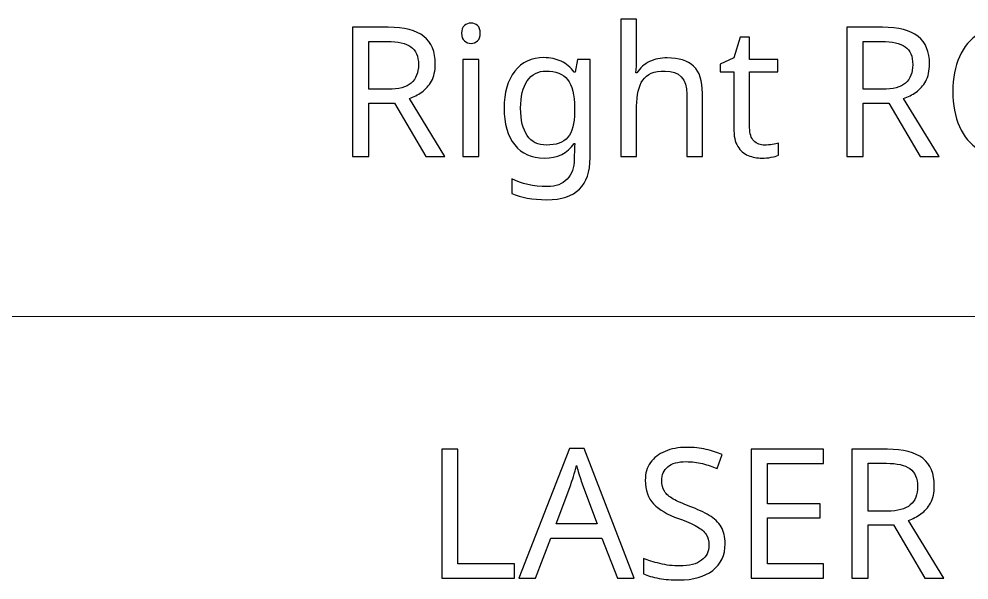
# Model space of a CAD drawing. Header units: inches. Extents: x -6.7 to 20.3, y -5.6 to 12.6.
# Drawn here: x -1.056 to 0.111, y -4.781 to -4.091 of the extents above; entities that cross this region are included whole.
import ezdxf

# ---------------------------------------------------------------- set-up
doc = ezdxf.new("R2010")
doc.units = ezdxf.units.IN
doc.header["$MEASUREMENT"] = 0
doc.layers.add('Layer 1', color=7, linetype='Continuous')

msp = doc.modelspace()

# ---------------------------------------------------------------- linework, layer by layer
at = {"layer": 'Layer 1', "color": 250}
for points, knots in [([(-0.5007, -4.0966), (-0.4978, -4.0966), (-0.4951, -4.0976), (-0.4928, -4.0996), (-0.4905, -4.1016), (-0.4894, -4.1047), (-0.4894, -4.109), (-0.4894, -4.1132), (-0.4905, -4.1163), (-0.4928, -4.1184), (-0.4951, -4.1204), (-0.4978, -4.1215), (-0.5007, -4.1215), (-0.504, -4.1215), (-0.5067, -4.1204), (-0.509, -4.1184), (-0.5112, -4.1163), (-0.5123, -4.1132), (-0.5123, -4.109), (-0.5123, -4.1047), (-0.5112, -4.1016), (-0.509, -4.0996), (-0.5067, -4.0976), (-0.504, -4.0966), (-0.5007, -4.0966)], [0, 0, 0, 0, 0.125, 0.125, 0.125, 0.25, 0.25, 0.25, 0.375, 0.375, 0.375, 0.5, 0.5, 0.5, 0.625, 0.625, 0.625, 0.75, 0.75, 0.75, 0.875, 0.875, 0.875, 1, 1, 1, 1]), ([(-0.2972, -4.141), (-0.2972, -4.147), (-0.2975, -4.1525), (-0.2983, -4.1577), (-0.2983, -4.1577), (-0.297, -4.1577), (-0.297, -4.1577), (-0.2931, -4.1516), (-0.2879, -4.147), (-0.2813, -4.1439), (-0.2747, -4.1408), (-0.2675, -4.1393), (-0.2598, -4.1393), (-0.2453, -4.1393), (-0.2344, -4.1427), (-0.2272, -4.1496), (-0.2199, -4.1565), (-0.2163, -4.1675), (-0.2163, -4.1828), (-0.2163, -4.1828), (-0.2163, -4.2604), (-0.2163, -4.2604), (-0.2163, -4.2604), (-0.2356, -4.2604), (-0.2356, -4.2604), (-0.2356, -4.2604), (-0.2356, -4.1841), (-0.2356, -4.1841), (-0.2356, -4.165), (-0.2445, -4.1555), (-0.2623, -4.1555), (-0.2756, -4.1555), (-0.2848, -4.1592), (-0.2897, -4.1667), (-0.2947, -4.1742), (-0.2972, -4.1849), (-0.2972, -4.1988), (-0.2972, -4.1988), (-0.2972, -4.2604), (-0.2972, -4.2604), (-0.2972, -4.2604), (-0.3167, -4.2604), (-0.3167, -4.2604), (-0.3167, -4.2604), (-0.3167, -4.0915), (-0.3167, -4.0915), (-0.3167, -4.0915), (-0.2972, -4.0915), (-0.2972, -4.0915), (-0.2972, -4.0915), (-0.2972, -4.141), (-0.2972, -4.141)], [0, 0, 0, 0, 0.058824, 0.058824, 0.058824, 0.117647, 0.117647, 0.117647, 0.176471, 0.176471, 0.176471, 0.235294, 0.235294, 0.235294, 0.294118, 0.294118, 0.294118, 0.352941, 0.352941, 0.352941, 0.411765, 0.411765, 0.411765, 0.470588, 0.470588, 0.470588, 0.529412, 0.529412, 0.529412, 0.588235, 0.588235, 0.588235, 0.647059, 0.647059, 0.647059, 0.705882, 0.705882, 0.705882, 0.764706, 0.764706, 0.764706, 0.823529, 0.823529, 0.823529, 0.882353, 0.882353, 0.882353, 0.941176, 0.941176, 0.941176, 1, 1, 1, 1]), ([(-0.6025, -4.1017), (-0.5828, -4.1017), (-0.5682, -4.1054), (-0.5588, -4.1129), (-0.5494, -4.1204), (-0.5447, -4.1317), (-0.5447, -4.1468), (-0.5447, -4.1553), (-0.5463, -4.1623), (-0.5494, -4.1679), (-0.5525, -4.1735), (-0.5565, -4.178), (-0.5613, -4.1814), (-0.5661, -4.1847), (-0.5712, -4.1873), (-0.5765, -4.1893), (-0.5765, -4.1893), (-0.5329, -4.2604), (-0.5329, -4.2604), (-0.5329, -4.2604), (-0.5563, -4.2604), (-0.5563, -4.2604), (-0.5563, -4.2604), (-0.5947, -4.1948), (-0.5947, -4.1948), (-0.5947, -4.1948), (-0.6263, -4.1948), (-0.6263, -4.1948), (-0.6263, -4.1948), (-0.6263, -4.2604), (-0.6263, -4.2604), (-0.6263, -4.2604), (-0.6463, -4.2604), (-0.6463, -4.2604), (-0.6463, -4.2604), (-0.6463, -4.1017), (-0.6463, -4.1017), (-0.6463, -4.1017), (-0.6025, -4.1017), (-0.6025, -4.1017)], [0, 0, 0, 0, 0.076923, 0.076923, 0.076923, 0.153846, 0.153846, 0.153846, 0.230769, 0.230769, 0.230769, 0.307692, 0.307692, 0.307692, 0.384615, 0.384615, 0.384615, 0.461538, 0.461538, 0.461538, 0.538462, 0.538462, 0.538462, 0.615385, 0.615385, 0.615385, 0.692308, 0.692308, 0.692308, 0.769231, 0.769231, 0.769231, 0.846154, 0.846154, 0.846154, 0.923077, 0.923077, 0.923077, 1, 1, 1, 1]), ([(0.005, -4.1017), (0.0247, -4.1017), (0.0393, -4.1054), (0.0487, -4.1129), (0.0581, -4.1204), (0.0628, -4.1317), (0.0628, -4.1468), (0.0628, -4.1553), (0.0613, -4.1623), (0.0582, -4.1679), (0.055, -4.1735), (0.0511, -4.178), (0.0463, -4.1814), (0.0414, -4.1847), (0.0364, -4.1873), (0.031, -4.1893), (0.031, -4.1893), (0.0746, -4.2604), (0.0746, -4.2604), (0.0746, -4.2604), (0.0513, -4.2604), (0.0513, -4.2604), (0.0513, -4.2604), (0.0128, -4.1948), (0.0128, -4.1948), (0.0128, -4.1948), (-0.0187, -4.1948), (-0.0187, -4.1948), (-0.0187, -4.1948), (-0.0187, -4.2604), (-0.0187, -4.2604), (-0.0187, -4.2604), (-0.0387, -4.2604), (-0.0387, -4.2604), (-0.0387, -4.2604), (-0.0387, -4.1017), (-0.0387, -4.1017), (-0.0387, -4.1017), (0.005, -4.1017), (0.005, -4.1017)], [0, 0, 0, 0, 0.076923, 0.076923, 0.076923, 0.153846, 0.153846, 0.153846, 0.230769, 0.230769, 0.230769, 0.307692, 0.307692, 0.307692, 0.384615, 0.384615, 0.384615, 0.461538, 0.461538, 0.461538, 0.538462, 0.538462, 0.538462, 0.615385, 0.615385, 0.615385, 0.692308, 0.692308, 0.692308, 0.769231, 0.769231, 0.769231, 0.846154, 0.846154, 0.846154, 0.923077, 0.923077, 0.923077, 1, 1, 1, 1]), ([(0.2379, -4.1808), (0.2379, -4.1973), (0.2351, -4.2116), (0.2296, -4.2238), (0.224, -4.236), (0.2159, -4.2455), (0.205, -4.2524), (0.1942, -4.2592), (0.1808, -4.2626), (0.1648, -4.2626), (0.1484, -4.2626), (0.1347, -4.2592), (0.1238, -4.2524), (0.1129, -4.2455), (0.1048, -4.236), (0.0995, -4.2237), (0.0941, -4.2114), (0.0915, -4.197), (0.0915, -4.1806), (0.0915, -4.1643), (0.0941, -4.1501), (0.0995, -4.1379), (0.1048, -4.1258), (0.1129, -4.1163), (0.1238, -4.1095), (0.1347, -4.1027), (0.1484, -4.0993), (0.165, -4.0993), (0.1809, -4.0993), (0.1942, -4.1026), (0.205, -4.1094), (0.2159, -4.1161), (0.224, -4.1256), (0.2296, -4.1378), (0.2351, -4.15), (0.2379, -4.1644), (0.2379, -4.1808)], [0, 0, 0, 0, 0.083333, 0.083333, 0.083333, 0.166667, 0.166667, 0.166667, 0.25, 0.25, 0.25, 0.333333, 0.333333, 0.333333, 0.416667, 0.416667, 0.416667, 0.5, 0.5, 0.5, 0.583333, 0.583333, 0.583333, 0.666667, 0.666667, 0.666667, 0.75, 0.75, 0.75, 0.833333, 0.833333, 0.833333, 0.916667, 0.916667, 0.916667, 1, 1, 1, 1]), ([(-0.6036, -4.119), (-0.6036, -4.119), (-0.6263, -4.119), (-0.6263, -4.119), (-0.6263, -4.119), (-0.6263, -4.1779), (-0.6263, -4.1779), (-0.6263, -4.1779), (-0.6025, -4.1779), (-0.6025, -4.1779), (-0.5896, -4.1779), (-0.5802, -4.1754), (-0.5743, -4.1703), (-0.5684, -4.1651), (-0.5654, -4.1576), (-0.5654, -4.1477), (-0.5654, -4.1373), (-0.5685, -4.13), (-0.5747, -4.1256), (-0.5809, -4.1212), (-0.5906, -4.119), (-0.6036, -4.119)], [0, 0, 0, 0, 0.142857, 0.142857, 0.142857, 0.285714, 0.285714, 0.285714, 0.428571, 0.428571, 0.428571, 0.571429, 0.571429, 0.571429, 0.714286, 0.714286, 0.714286, 0.857143, 0.857143, 0.857143, 1, 1, 1, 1]), ([(-0.1396, -4.2466), (-0.1367, -4.2466), (-0.1336, -4.2463), (-0.1305, -4.2458), (-0.1274, -4.2453), (-0.1249, -4.2447), (-0.123, -4.2441), (-0.123, -4.2441), (-0.123, -4.259), (-0.123, -4.259), (-0.125, -4.2601), (-0.128, -4.2609), (-0.1318, -4.2616), (-0.1357, -4.2623), (-0.1394, -4.2626), (-0.143, -4.2626), (-0.1492, -4.2626), (-0.1549, -4.2615), (-0.1602, -4.2594), (-0.1654, -4.2572), (-0.1697, -4.2535), (-0.173, -4.2481), (-0.1762, -4.2428), (-0.1778, -4.2353), (-0.1778, -4.2257), (-0.1778, -4.2257), (-0.1778, -4.1564), (-0.1778, -4.1564), (-0.1778, -4.1564), (-0.1947, -4.1564), (-0.1947, -4.1564), (-0.1947, -4.1564), (-0.1947, -4.147), (-0.1947, -4.147), (-0.1947, -4.147), (-0.1776, -4.1393), (-0.1776, -4.1393), (-0.1776, -4.1393), (-0.1698, -4.1139), (-0.1698, -4.1139), (-0.1698, -4.1139), (-0.1583, -4.1139), (-0.1583, -4.1139), (-0.1583, -4.1139), (-0.1583, -4.1413), (-0.1583, -4.1413), (-0.1583, -4.1413), (-0.1238, -4.1413), (-0.1238, -4.1413), (-0.1238, -4.1413), (-0.1238, -4.1564), (-0.1238, -4.1564), (-0.1238, -4.1564), (-0.1583, -4.1564), (-0.1583, -4.1564), (-0.1583, -4.1564), (-0.1583, -4.2253), (-0.1583, -4.2253), (-0.1583, -4.2325), (-0.1565, -4.2379), (-0.1531, -4.2414), (-0.1496, -4.2448), (-0.1451, -4.2466), (-0.1396, -4.2466)], [0, 0, 0, 0, 0.047619, 0.047619, 0.047619, 0.095238, 0.095238, 0.095238, 0.142857, 0.142857, 0.142857, 0.190476, 0.190476, 0.190476, 0.238095, 0.238095, 0.238095, 0.285714, 0.285714, 0.285714, 0.333333, 0.333333, 0.333333, 0.380952, 0.380952, 0.380952, 0.428571, 0.428571, 0.428571, 0.47619, 0.47619, 0.47619, 0.52381, 0.52381, 0.52381, 0.571429, 0.571429, 0.571429, 0.619048, 0.619048, 0.619048, 0.666667, 0.666667, 0.666667, 0.714286, 0.714286, 0.714286, 0.761905, 0.761905, 0.761905, 0.809524, 0.809524, 0.809524, 0.857143, 0.857143, 0.857143, 0.904762, 0.904762, 0.904762, 0.952381, 0.952381, 0.952381, 1, 1, 1, 1]), ([(0.0039, -4.119), (0.0039, -4.119), (-0.0187, -4.119), (-0.0187, -4.119), (-0.0187, -4.119), (-0.0187, -4.1779), (-0.0187, -4.1779), (-0.0187, -4.1779), (0.005, -4.1779), (0.005, -4.1779), (0.0179, -4.1779), (0.0273, -4.1754), (0.0333, -4.1703), (0.0392, -4.1651), (0.0422, -4.1576), (0.0422, -4.1477), (0.0422, -4.1373), (0.039, -4.13), (0.0328, -4.1256), (0.0266, -4.1212), (0.017, -4.119), (0.0039, -4.119)], [0, 0, 0, 0, 0.142857, 0.142857, 0.142857, 0.285714, 0.285714, 0.285714, 0.428571, 0.428571, 0.428571, 0.571429, 0.571429, 0.571429, 0.714286, 0.714286, 0.714286, 0.857143, 0.857143, 0.857143, 1, 1, 1, 1]), ([(-0.4912, -4.1413), (-0.4912, -4.1413), (-0.4912, -4.2604), (-0.4912, -4.2604), (-0.4912, -4.2604), (-0.5107, -4.2604), (-0.5107, -4.2604), (-0.5107, -4.2604), (-0.5107, -4.1413), (-0.5107, -4.1413), (-0.5107, -4.1413), (-0.4912, -4.1413), (-0.4912, -4.1413)], [0, 0, 0, 0, 0.25, 0.25, 0.25, 0.5, 0.5, 0.5, 0.75, 0.75, 0.75, 1, 1, 1, 1]), ([(-0.4112, -4.139), (-0.4033, -4.139), (-0.3962, -4.1405), (-0.3899, -4.1435), (-0.3837, -4.1464), (-0.3783, -4.151), (-0.3738, -4.157), (-0.3738, -4.157), (-0.3727, -4.157), (-0.3727, -4.157), (-0.3727, -4.157), (-0.3701, -4.1413), (-0.3701, -4.1413), (-0.3701, -4.1413), (-0.3545, -4.1413), (-0.3545, -4.1413), (-0.3545, -4.1413), (-0.3545, -4.2624), (-0.3545, -4.2624), (-0.3545, -4.2794), (-0.3588, -4.2922), (-0.3675, -4.3008), (-0.3762, -4.3094), (-0.3896, -4.3137), (-0.4078, -4.3137), (-0.4253, -4.3137), (-0.4396, -4.3112), (-0.4507, -4.3061), (-0.4507, -4.3061), (-0.4507, -4.2881), (-0.4507, -4.2881), (-0.439, -4.2944), (-0.4244, -4.2975), (-0.4067, -4.2975), (-0.3965, -4.2975), (-0.3885, -4.2945), (-0.3826, -4.2885), (-0.3768, -4.2825), (-0.3738, -4.2743), (-0.3738, -4.2639), (-0.3738, -4.2639), (-0.3738, -4.2593), (-0.3738, -4.2593), (-0.3738, -4.2575), (-0.3738, -4.2549), (-0.3736, -4.2516), (-0.3735, -4.2483), (-0.3733, -4.2459), (-0.3732, -4.2446), (-0.3732, -4.2446), (-0.3741, -4.2446), (-0.3741, -4.2446), (-0.3821, -4.2566), (-0.3944, -4.2626), (-0.4109, -4.2626), (-0.4264, -4.2626), (-0.4384, -4.2572), (-0.4471, -4.2464), (-0.4557, -4.2355), (-0.4601, -4.2204), (-0.4601, -4.201), (-0.4601, -4.1821), (-0.4557, -4.167), (-0.4471, -4.1558), (-0.4384, -4.1446), (-0.4264, -4.139), (-0.4112, -4.139)], [0, 0, 0, 0, 0.045455, 0.045455, 0.045455, 0.090909, 0.090909, 0.090909, 0.136364, 0.136364, 0.136364, 0.181818, 0.181818, 0.181818, 0.227273, 0.227273, 0.227273, 0.272727, 0.272727, 0.272727, 0.318182, 0.318182, 0.318182, 0.363636, 0.363636, 0.363636, 0.409091, 0.409091, 0.409091, 0.454545, 0.454545, 0.454545, 0.5, 0.5, 0.5, 0.545455, 0.545455, 0.545455, 0.590909, 0.590909, 0.590909, 0.636364, 0.636364, 0.636364, 0.681818, 0.681818, 0.681818, 0.727273, 0.727273, 0.727273, 0.772727, 0.772727, 0.772727, 0.818182, 0.818182, 0.818182, 0.863636, 0.863636, 0.863636, 0.909091, 0.909091, 0.909091, 0.954545, 0.954545, 0.954545, 1, 1, 1, 1]), ([(-0.4085, -4.1555), (-0.4184, -4.1555), (-0.4261, -4.1594), (-0.4316, -4.1674), (-0.4371, -4.1753), (-0.4398, -4.1866), (-0.4398, -4.2013), (-0.4398, -4.2159), (-0.4371, -4.2271), (-0.4317, -4.2349), (-0.4263, -4.2427), (-0.4184, -4.2466), (-0.4081, -4.2466), (-0.3961, -4.2466), (-0.3873, -4.2434), (-0.3818, -4.2369), (-0.3764, -4.2305), (-0.3736, -4.2201), (-0.3736, -4.2057), (-0.3736, -4.2057), (-0.3736, -4.201), (-0.3736, -4.201), (-0.3736, -4.1847), (-0.3764, -4.1731), (-0.3821, -4.166), (-0.3877, -4.159), (-0.3965, -4.1555), (-0.4085, -4.1555)], [0, 0, 0, 0, 0.111111, 0.111111, 0.111111, 0.222222, 0.222222, 0.222222, 0.333333, 0.333333, 0.333333, 0.444444, 0.444444, 0.444444, 0.555556, 0.555556, 0.555556, 0.666667, 0.666667, 0.666667, 0.777778, 0.777778, 0.777778, 0.888889, 0.888889, 0.888889, 1, 1, 1, 1]), ([(-0.5368, -4.7792), (-0.5368, -4.7792), (-0.5368, -4.6206), (-0.5368, -4.6206), (-0.5368, -4.6206), (-0.5168, -4.6206), (-0.5168, -4.6206), (-0.5168, -4.6206), (-0.5168, -4.7614), (-0.5168, -4.7614), (-0.5168, -4.7614), (-0.4475, -4.7614), (-0.4475, -4.7614), (-0.4475, -4.7614), (-0.4475, -4.7792), (-0.4475, -4.7792), (-0.4475, -4.7792), (-0.5368, -4.7792), (-0.5368, -4.7792)], [0, 0, 0, 0, 0.166667, 0.166667, 0.166667, 0.333333, 0.333333, 0.333333, 0.5, 0.5, 0.5, 0.666667, 0.666667, 0.666667, 0.833333, 0.833333, 0.833333, 1, 1, 1, 1]), ([(-0.3208, -4.7792), (-0.3208, -4.7792), (-0.3399, -4.7301), (-0.3399, -4.7301), (-0.3399, -4.7301), (-0.4028, -4.7301), (-0.4028, -4.7301), (-0.4028, -4.7301), (-0.4217, -4.7792), (-0.4217, -4.7792), (-0.4217, -4.7792), (-0.4419, -4.7792), (-0.4419, -4.7792), (-0.4419, -4.7792), (-0.3799, -4.6199), (-0.3799, -4.6199), (-0.3799, -4.6199), (-0.3619, -4.6199), (-0.3619, -4.6199), (-0.3619, -4.6199), (-0.3002, -4.7792), (-0.3002, -4.7792), (-0.3002, -4.7792), (-0.3208, -4.7792), (-0.3208, -4.7792)], [0, 0, 0, 0, 0.125, 0.125, 0.125, 0.25, 0.25, 0.25, 0.375, 0.375, 0.375, 0.5, 0.5, 0.5, 0.625, 0.625, 0.625, 0.75, 0.75, 0.75, 0.875, 0.875, 0.875, 1, 1, 1, 1]), ([(-0.1884, -4.7368), (-0.1884, -4.7509), (-0.1935, -4.7618), (-0.2037, -4.7697), (-0.2139, -4.7775), (-0.2277, -4.7814), (-0.245, -4.7814), (-0.2539, -4.7814), (-0.2622, -4.7808), (-0.2697, -4.7794), (-0.2773, -4.7781), (-0.2836, -4.7763), (-0.2886, -4.7739), (-0.2886, -4.7739), (-0.2886, -4.7548), (-0.2886, -4.7548), (-0.2833, -4.7572), (-0.2766, -4.7593), (-0.2687, -4.7612), (-0.2608, -4.7632), (-0.2526, -4.7641), (-0.2442, -4.7641), (-0.2323, -4.7641), (-0.2234, -4.7618), (-0.2174, -4.7572), (-0.2114, -4.7526), (-0.2084, -4.7464), (-0.2084, -4.7386), (-0.2084, -4.7334), (-0.2095, -4.729), (-0.2117, -4.7255), (-0.2139, -4.7219), (-0.2178, -4.7186), (-0.2232, -4.7156), (-0.2286, -4.7125), (-0.2361, -4.7093), (-0.2457, -4.7059), (-0.2592, -4.701), (-0.2694, -4.695), (-0.2763, -4.6879), (-0.2832, -4.6808), (-0.2866, -4.6711), (-0.2866, -4.6588), (-0.2866, -4.6503), (-0.2845, -4.6431), (-0.2802, -4.6371), (-0.2759, -4.6311), (-0.2699, -4.6265), (-0.2623, -4.6232), (-0.2546, -4.62), (-0.2459, -4.6183), (-0.2359, -4.6183), (-0.2272, -4.6183), (-0.2192, -4.6192), (-0.2119, -4.6208), (-0.2047, -4.6224), (-0.1981, -4.6246), (-0.1922, -4.6272), (-0.1922, -4.6272), (-0.1984, -4.6443), (-0.1984, -4.6443), (-0.2039, -4.642), (-0.2098, -4.64), (-0.2163, -4.6383), (-0.2227, -4.6367), (-0.2294, -4.6359), (-0.2364, -4.6359), (-0.2463, -4.6359), (-0.2538, -4.638), (-0.2588, -4.6422), (-0.2639, -4.6465), (-0.2664, -4.652), (-0.2664, -4.659), (-0.2664, -4.6643), (-0.2653, -4.6688), (-0.263, -4.6723), (-0.2608, -4.6759), (-0.2572, -4.6791), (-0.2522, -4.6819), (-0.2471, -4.6847), (-0.2403, -4.6877), (-0.2317, -4.691), (-0.2224, -4.6944), (-0.2145, -4.6981), (-0.208, -4.702), (-0.2016, -4.7059), (-0.1967, -4.7106), (-0.1934, -4.7161), (-0.19, -4.7216), (-0.1884, -4.7285), (-0.1884, -4.7368)], [0, 0, 0, 0, 0.033333, 0.033333, 0.033333, 0.066667, 0.066667, 0.066667, 0.1, 0.1, 0.1, 0.133333, 0.133333, 0.133333, 0.166667, 0.166667, 0.166667, 0.2, 0.2, 0.2, 0.233333, 0.233333, 0.233333, 0.266667, 0.266667, 0.266667, 0.3, 0.3, 0.3, 0.333333, 0.333333, 0.333333, 0.366667, 0.366667, 0.366667, 0.4, 0.4, 0.4, 0.433333, 0.433333, 0.433333, 0.466667, 0.466667, 0.466667, 0.5, 0.5, 0.5, 0.533333, 0.533333, 0.533333, 0.566667, 0.566667, 0.566667, 0.6, 0.6, 0.6, 0.633333, 0.633333, 0.633333, 0.666667, 0.666667, 0.666667, 0.7, 0.7, 0.7, 0.733333, 0.733333, 0.733333, 0.766667, 0.766667, 0.766667, 0.8, 0.8, 0.8, 0.833333, 0.833333, 0.833333, 0.866667, 0.866667, 0.866667, 0.9, 0.9, 0.9, 0.933333, 0.933333, 0.933333, 0.966667, 0.966667, 0.966667, 1, 1, 1, 1]), ([(-0.0677, -4.7792), (-0.0677, -4.7792), (-0.1564, -4.7792), (-0.1564, -4.7792), (-0.1564, -4.7792), (-0.1564, -4.6206), (-0.1564, -4.6206), (-0.1564, -4.6206), (-0.0677, -4.6206), (-0.0677, -4.6206), (-0.0677, -4.6206), (-0.0677, -4.6381), (-0.0677, -4.6381), (-0.0677, -4.6381), (-0.1364, -4.6381), (-0.1364, -4.6381), (-0.1364, -4.6381), (-0.1364, -4.6877), (-0.1364, -4.6877), (-0.1364, -4.6877), (-0.0717, -4.6877), (-0.0717, -4.6877), (-0.0717, -4.6877), (-0.0717, -4.705), (-0.0717, -4.705), (-0.0717, -4.705), (-0.1364, -4.705), (-0.1364, -4.705), (-0.1364, -4.705), (-0.1364, -4.7617), (-0.1364, -4.7617), (-0.1364, -4.7617), (-0.0677, -4.7617), (-0.0677, -4.7617), (-0.0677, -4.7617), (-0.0677, -4.7792), (-0.0677, -4.7792)], [0, 0, 0, 0, 0.083333, 0.083333, 0.083333, 0.166667, 0.166667, 0.166667, 0.25, 0.25, 0.25, 0.333333, 0.333333, 0.333333, 0.416667, 0.416667, 0.416667, 0.5, 0.5, 0.5, 0.583333, 0.583333, 0.583333, 0.666667, 0.666667, 0.666667, 0.75, 0.75, 0.75, 0.833333, 0.833333, 0.833333, 0.916667, 0.916667, 0.916667, 1, 1, 1, 1]), ([(0.011, -4.6206), (0.0307, -4.6206), (0.0452, -4.6243), (0.0546, -4.6318), (0.064, -4.6393), (0.0687, -4.6506), (0.0687, -4.6657), (0.0687, -4.6741), (0.0672, -4.6812), (0.0641, -4.6868), (0.0609, -4.6924), (0.057, -4.6969), (0.0522, -4.7002), (0.0474, -4.7036), (0.0423, -4.7062), (0.0369, -4.7081), (0.0369, -4.7081), (0.0805, -4.7792), (0.0805, -4.7792), (0.0805, -4.7792), (0.0572, -4.7792), (0.0572, -4.7792), (0.0572, -4.7792), (0.0187, -4.7137), (0.0187, -4.7137), (0.0187, -4.7137), (-0.0128, -4.7137), (-0.0128, -4.7137), (-0.0128, -4.7137), (-0.0128, -4.7792), (-0.0128, -4.7792), (-0.0128, -4.7792), (-0.0328, -4.7792), (-0.0328, -4.7792), (-0.0328, -4.7792), (-0.0328, -4.6206), (-0.0328, -4.6206), (-0.0328, -4.6206), (0.011, -4.6206), (0.011, -4.6206)], [0, 0, 0, 0, 0.076923, 0.076923, 0.076923, 0.153846, 0.153846, 0.153846, 0.230769, 0.230769, 0.230769, 0.307692, 0.307692, 0.307692, 0.384615, 0.384615, 0.384615, 0.461538, 0.461538, 0.461538, 0.538462, 0.538462, 0.538462, 0.615385, 0.615385, 0.615385, 0.692308, 0.692308, 0.692308, 0.769231, 0.769231, 0.769231, 0.846154, 0.846154, 0.846154, 0.923077, 0.923077, 0.923077, 1, 1, 1, 1]), ([(-0.3637, -4.6643), (-0.3642, -4.6632), (-0.3649, -4.661), (-0.3659, -4.6579), (-0.367, -4.6548), (-0.368, -4.6516), (-0.3689, -4.6482), (-0.3699, -4.6449), (-0.3707, -4.6423), (-0.3713, -4.6406), (-0.3723, -4.6452), (-0.3735, -4.6496), (-0.3748, -4.654), (-0.3762, -4.6584), (-0.3773, -4.6618), (-0.3782, -4.6643), (-0.3782, -4.6643), (-0.3962, -4.7123), (-0.3962, -4.7123), (-0.3962, -4.7123), (-0.3459, -4.7123), (-0.3459, -4.7123), (-0.3459, -4.7123), (-0.3637, -4.6643), (-0.3637, -4.6643)], [0, 0, 0, 0, 0.125, 0.125, 0.125, 0.25, 0.25, 0.25, 0.375, 0.375, 0.375, 0.5, 0.5, 0.5, 0.625, 0.625, 0.625, 0.75, 0.75, 0.75, 0.875, 0.875, 0.875, 1, 1, 1, 1]), ([(0.0098, -4.6379), (0.0098, -4.6379), (-0.0128, -4.6379), (-0.0128, -4.6379), (-0.0128, -4.6379), (-0.0128, -4.6968), (-0.0128, -4.6968), (-0.0128, -4.6968), (0.011, -4.6968), (0.011, -4.6968), (0.0238, -4.6968), (0.0332, -4.6942), (0.0392, -4.6891), (0.0451, -4.684), (0.0481, -4.6765), (0.0481, -4.6666), (0.0481, -4.6562), (0.0449, -4.6488), (0.0387, -4.6445), (0.0325, -4.6401), (0.0229, -4.6379), (0.0098, -4.6379)], [0, 0, 0, 0, 0.142857, 0.142857, 0.142857, 0.285714, 0.285714, 0.285714, 0.428571, 0.428571, 0.428571, 0.571429, 0.571429, 0.571429, 0.714286, 0.714286, 0.714286, 0.857143, 0.857143, 0.857143, 1, 1, 1, 1])]:
    msp.add_open_spline(points, degree=3, knots=knots, dxfattribs=at)
at = {"layer": 'Layer 1', "color": 250, "lineweight": 18}
msp.add_open_spline([(-3.1672, -4.4572), (-3.1672, -4.4572), (-3.1642, -4.4572), (-3.1642, -4.4572), (-3.1642, -4.4572), (-1.124, -4.4572), (-1.124, -4.4572), (-1.124, -4.4572), (0.9163, -4.4572), (0.9163, -4.4572), (0.9163, -4.4572), (0.9193, -4.4572), (0.9193, -4.4572)], degree=3, knots=[0, 0, 0, 0, 0.25, 0.25, 0.25, 0.5, 0.5, 0.5, 0.75, 0.75, 0.75, 1, 1, 1, 1], dxfattribs=at)

doc.saveas('drawing.dxf')
